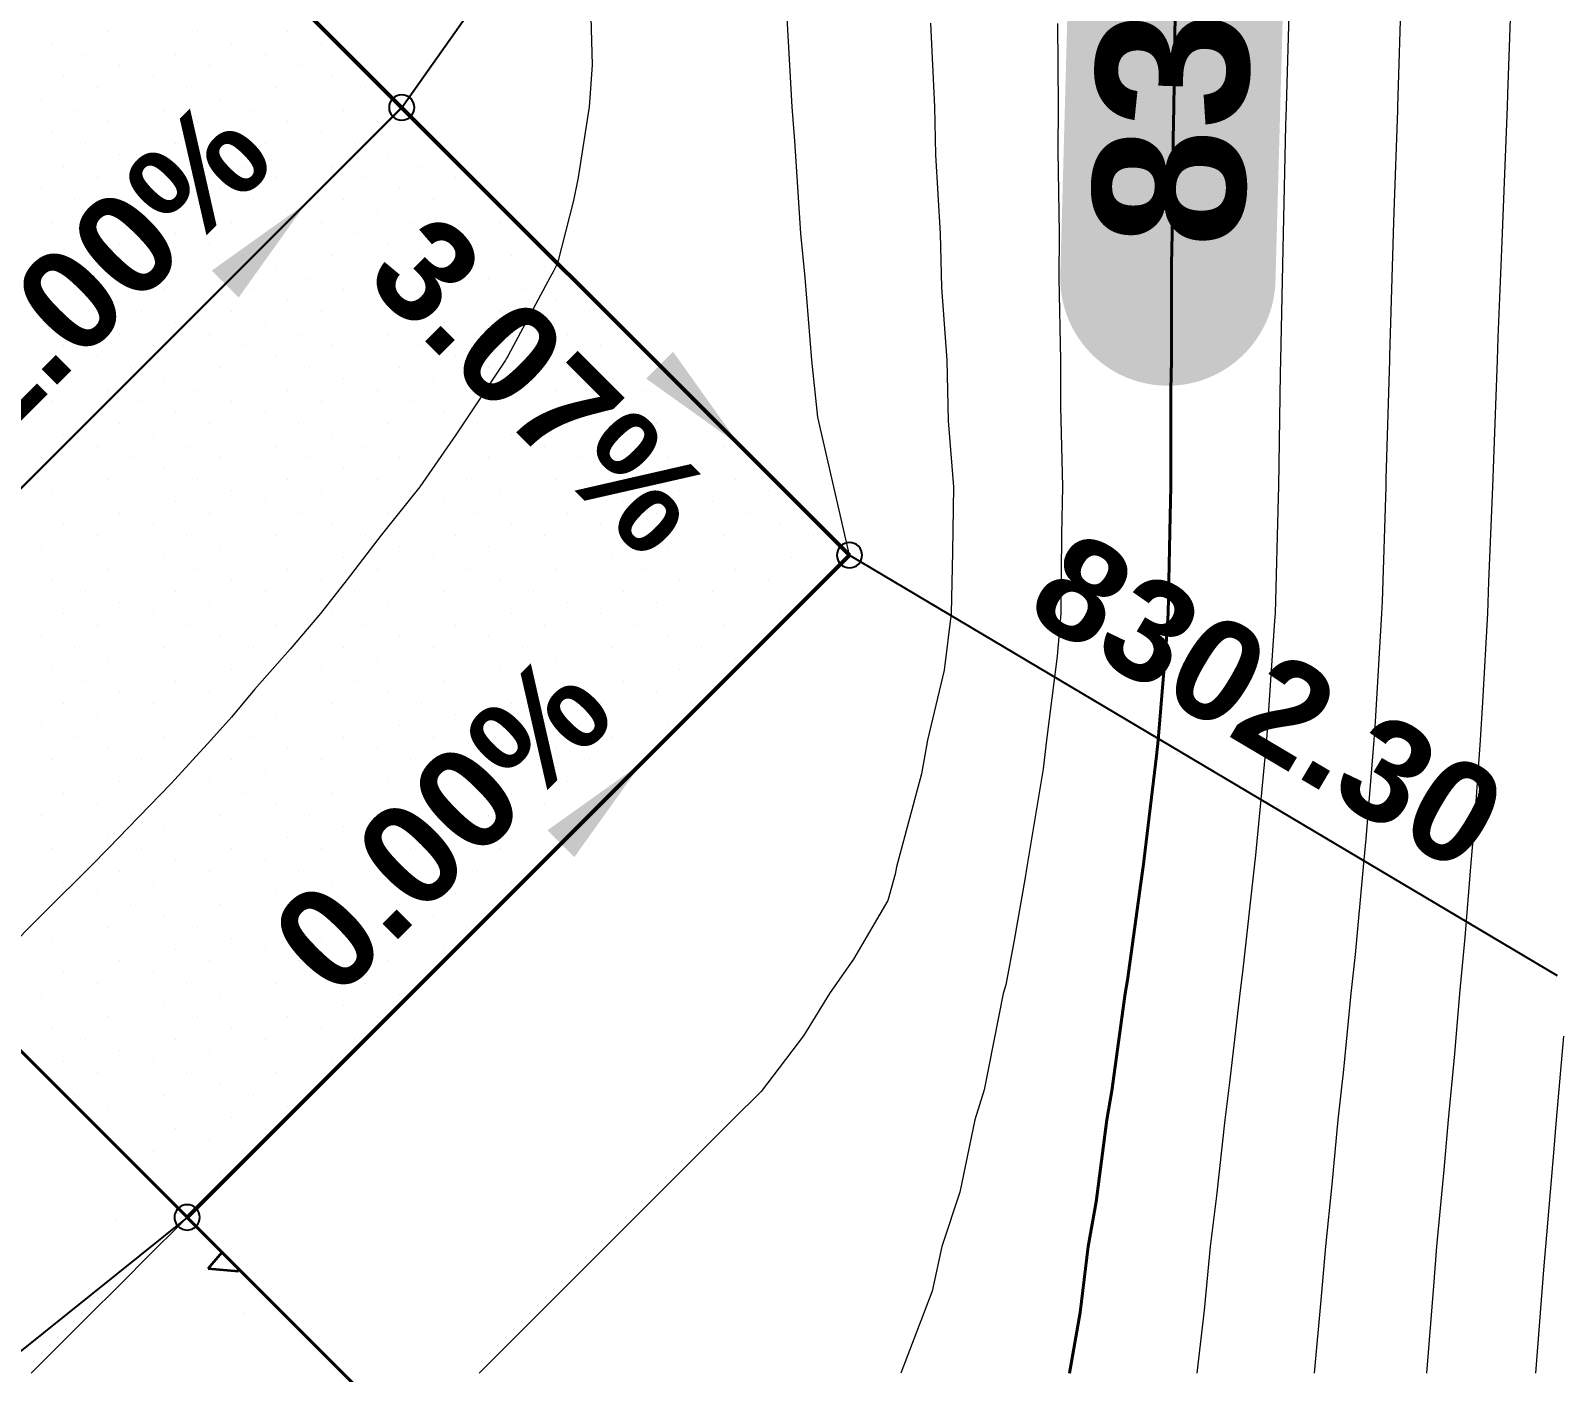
# Model space of a CAD drawing. Extents: x 2799052 to 2815686, y 1319509 to 1336143.
# Drawn here: x 2807449.13 to 2807461.22, y 1327831.65 to 1327842.25 of the extents above; entities that cross this region are included whole.
import ezdxf

# ---------------------------------------------------------------- set-up
doc = ezdxf.new("R2010")
doc.units = 0
doc.header["$LTSCALE"] = 0.5
doc.header["$MEASUREMENT"] = 0
for name, color, linetype, lineweight in [('C-PRKG-CONC', 2, 'Continuous', 40), ('C-PRKG-Conc-Hach', 160, 'Continuous', 35), ('C-SWLK', 3, 'Continuous', 50), ('C-SWLK-CTLJ', 11, 'Continuous', 30), ('C-SWLK-HACH', 150, 'Continuous', 35), ('C-Topo-Cont-10th', 8, 'Continuous', 13), ('C-TOPO-CONT-1FT', 7, 'Continuous', 40), ('C-TOPO-SLOP', 1, 'Continuous', 25), ('C-TOPO-SPOT', 2, 'Continuous', 25)]:
    doc.layers.add(name, color=color, linetype=linetype, lineweight=lineweight)
for name, color, linetype, lineweight, plot in [('C-Road-Asph-Hach-Bdry', 64, 'Continuous', 25, False), ('C-Road-Conc-Hach-Bdry', 30, 'Continuous', 25, False), ('C-SWLK-Hach-Bdry', 222, 'Continuous', 25, False)]:
    doc.layers.add(name, color=color, linetype=linetype, lineweight=lineweight, plot=plot)
doc.layers.add('C-TOPO-CONT-TEXT-1FT', color=1, linetype='Continuous')
doc.layers.add('C-TOPO-USER', color=40, linetype='Continuous')
doc.styles.add('Swiss 721 BT', font='swissb.ttf', dxfattribs={"height": 2})

msp = doc.modelspace()

# ---------------------------------------------------------------- hatches: boundary and pattern name
at = {"true_color": 0x000000}
msp.add_hatch(color=18, dxfattribs=at).paths.add_polyline_path([(2807458.084, 1327839.443, 0.414214), (2807458.957, 1327840.269), (2807459.073, 1327844.496, 0.414214), (2807458.246, 1327845.369, 0.414214), (2807457.373, 1327844.542), (2807457.258, 1327840.315, 0.414214)], flags=0)

# ---------------------------------------------------------------- linework, layer by layer
at = {"color": 0, "linetype": 'ByBlock'}
for centre, start, end in [((2807452.058, 1327841.64, 8302.453), 134.9982, 314.9982), ((2807452.058, 1327841.64, 8302.453), 314.9982, 134.9982), ((2807455.594, 1327838.104, 8302.3), 134.9731, 314.9731), ((2807455.594, 1327838.104, 8302.3), 314.9731, 134.9731), ((2807450.364, 1327832.875, 8302.3), 134.9542, 314.9542), ((2807450.364, 1327832.875, 8302.3), 314.9542, 134.9542)]:
    msp.add_arc(centre, 0.1, start, end, dxfattribs=at)
at = {"layer": 'C-PRKG-CONC'}
msp.add_line((2807446.829, 1327836.41), (2807459.557, 1327823.682), dxfattribs=at)
at = {"layer": 'C-PRKG-Conc-Hach', "linetype": 'Continuous'}
for p, q in [((2807449.808, 1327832.86), (2807449.808, 1327832.86)), ((2807450.53, 1327832.47), (2807450.639, 1327832.6)), ((2807450.53, 1327832.47), (2807450.769, 1327832.449)), ((2807450.769, 1327832.449), (2807450.764, 1327832.475)), ((2807450.769, 1327832.449), (2807450.769, 1327832.449)), ((2807449.895, 1327832.365), (2807449.895, 1327832.365)), ((2807450.817, 1327832.117), (2807450.817, 1327832.117)), ((2807449.503, 1327831.945), (2807449.503, 1327831.945))]:
    msp.add_line(p, q, dxfattribs=at)
at = {"layer": 'C-Road-Asph-Hach-Bdry'}
msp.add_circle((2807368.688, 1327825.522), 8317.007, dxfattribs=at)
at = {"layer": 'C-Road-Conc-Hach-Bdry'}
msp.add_line((2807459.557, 1327823.682), (2807446.829, 1327836.41), dxfattribs=at)
at = {"layer": 'C-SWLK'}
for p, q in [((2807455.594, 1327838.104), (2807447.875, 1327845.824)), ((2807450.364, 1327832.875), (2807455.594, 1327838.104))]:
    msp.add_line(p, q, dxfattribs=at)
at = {"layer": 'C-SWLK-CTLJ'}
msp.add_line((2807448.759, 1327838.34), (2807452.058, 1327841.64), dxfattribs=at)
at = {"layer": 'C-SWLK-HACH', "linetype": 'Continuous'}
for p, q in [((2807449.741, 1327842.237), (2807449.741, 1327842.237)), ((2807450.449, 1327842.237), (2807450.449, 1327842.237)), ((2807451.156, 1327842.237), (2807451.156, 1327842.237)), ((2807449.299, 1327842.148), (2807449.299, 1327842.148)), ((2807450.007, 1327842.148), (2807450.007, 1327842.148)), ((2807450.714, 1327842.148), (2807450.714, 1327842.148)), ((2807451.421, 1327842.148), (2807451.421, 1327842.148)), ((2807449.565, 1327842.06), (2807449.565, 1327842.06)), ((2807450.272, 1327842.06), (2807450.272, 1327842.06)), ((2807450.979, 1327842.06), (2807450.979, 1327842.06)), ((2807449.388, 1327841.883), (2807449.388, 1327841.883)), ((2807449.83, 1327841.972), (2807449.83, 1327841.972)), ((2807450.095, 1327841.883), (2807450.095, 1327841.883)), ((2807450.537, 1327841.972), (2807450.537, 1327841.972)), ((2807450.802, 1327841.883), (2807450.802, 1327841.883)), ((2807451.244, 1327841.972), (2807451.244, 1327841.972)), ((2807451.509, 1327841.883), (2807451.509, 1327841.883)), ((2807449.653, 1327841.795), (2807449.653, 1327841.795)), ((2807450.36, 1327841.795), (2807450.36, 1327841.795)), ((2807451.067, 1327841.795), (2807451.067, 1327841.795)), ((2807451.774, 1327841.795), (2807451.774, 1327841.795)), ((2807449.211, 1327841.706), (2807449.211, 1327841.706)), ((2807449.918, 1327841.706), (2807449.918, 1327841.706)), ((2807450.625, 1327841.706), (2807450.625, 1327841.706)), ((2807451.332, 1327841.706), (2807451.332, 1327841.706)), ((2807449.476, 1327841.618), (2807449.476, 1327841.618)), ((2807449.741, 1327841.53), (2807449.741, 1327841.53)), ((2807450.183, 1327841.618), (2807450.183, 1327841.618)), ((2807450.449, 1327841.53), (2807450.449, 1327841.53)), ((2807450.89, 1327841.618), (2807450.89, 1327841.618)), ((2807451.156, 1327841.53), (2807451.156, 1327841.53)), ((2807451.598, 1327841.618), (2807451.598, 1327841.618)), ((2807451.863, 1327841.53), (2807451.863, 1327841.53)), ((2807449.299, 1327841.441), (2807449.299, 1327841.441)), ((2807450.007, 1327841.441), (2807450.007, 1327841.441)), ((2807450.714, 1327841.441), (2807450.714, 1327841.441)), ((2807450.714, 1327841.441), (2807450.714, 1327841.441)), ((2807451.421, 1327841.441), (2807451.421, 1327841.441)), ((2807452.128, 1327841.441), (2807452.128, 1327841.441)), ((2807449.565, 1327841.353), (2807449.565, 1327841.353)), ((2807450.272, 1327841.353), (2807450.272, 1327841.353)), ((2807450.979, 1327841.353), (2807450.979, 1327841.353)), ((2807451.686, 1327841.353), (2807451.686, 1327841.353)), ((2807449.388, 1327841.176), (2807449.388, 1327841.176)), ((2807449.83, 1327841.265), (2807449.83, 1327841.265)), ((2807450.095, 1327841.176), (2807450.095, 1327841.176)), ((2807450.537, 1327841.265), (2807450.537, 1327841.265)), ((2807450.802, 1327841.176), (2807450.802, 1327841.176)), ((2807451.244, 1327841.265), (2807451.244, 1327841.265)), ((2807451.509, 1327841.176), (2807451.509, 1327841.176)), ((2807451.951, 1327841.265), (2807451.951, 1327841.265)), ((2807452.216, 1327841.176), (2807452.216, 1327841.176)), ((2807449.653, 1327841.088), (2807449.653, 1327841.088)), ((2807450.36, 1327841.088), (2807450.36, 1327841.088)), ((2807451.067, 1327841.088), (2807451.067, 1327841.088)), ((2807451.774, 1327841.088), (2807451.774, 1327841.088)), ((2807452.481, 1327841.088), (2807452.481, 1327841.088)), ((2807449.211, 1327840.999), (2807449.211, 1327840.999)), ((2807449.476, 1327840.911), (2807449.476, 1327840.911)), ((2807449.918, 1327840.999), (2807449.918, 1327840.999)), ((2807450.183, 1327840.911), (2807450.183, 1327840.911)), ((2807450.625, 1327840.999), (2807450.625, 1327840.999)), ((2807450.89, 1327840.911), (2807450.89, 1327840.911)), ((2807451.332, 1327840.999), (2807451.332, 1327840.999)), ((2807451.598, 1327840.911), (2807451.598, 1327840.911)), ((2807452.04, 1327840.999), (2807452.04, 1327840.999)), ((2807452.305, 1327840.911), (2807452.305, 1327840.911)), ((2807449.741, 1327840.823), (2807449.741, 1327840.823)), ((2807450.449, 1327840.823), (2807450.449, 1327840.823)), ((2807451.156, 1327840.823), (2807451.156, 1327840.823)), ((2807451.863, 1327840.823), (2807451.863, 1327840.823)), ((2807452.57, 1327840.823), (2807452.57, 1327840.823)), ((2807449.299, 1327840.734), (2807449.299, 1327840.734)), ((2807450.007, 1327840.734), (2807450.007, 1327840.734)), ((2807450.714, 1327840.734), (2807450.714, 1327840.734)), ((2807451.421, 1327840.734), (2807451.421, 1327840.734)), ((2807452.128, 1327840.734), (2807452.128, 1327840.734)), ((2807452.835, 1327840.734), (2807452.835, 1327840.734)), ((2807449.565, 1327840.646), (2807449.565, 1327840.646)), ((2807449.83, 1327840.557), (2807449.83, 1327840.557)), ((2807450.272, 1327840.646), (2807450.272, 1327840.646)), ((2807450.537, 1327840.557), (2807450.537, 1327840.557)), ((2807450.979, 1327840.646), (2807450.979, 1327840.646)), ((2807451.244, 1327840.557), (2807451.244, 1327840.557)), ((2807451.686, 1327840.646), (2807451.686, 1327840.646)), ((2807451.951, 1327840.557), (2807451.951, 1327840.557)), ((2807452.393, 1327840.646), (2807452.393, 1327840.646)), ((2807452.658, 1327840.557), (2807452.658, 1327840.557)), ((2807449.388, 1327840.469), (2807449.388, 1327840.469)), ((2807450.095, 1327840.469), (2807450.095, 1327840.469)), ((2807450.802, 1327840.469), (2807450.802, 1327840.469)), ((2807451.509, 1327840.469), (2807451.509, 1327840.469)), ((2807452.216, 1327840.469), (2807452.216, 1327840.469)), ((2807452.923, 1327840.469), (2807452.923, 1327840.469)), ((2807449.653, 1327840.381), (2807449.653, 1327840.381)), ((2807450.36, 1327840.381), (2807450.36, 1327840.381)), ((2807451.067, 1327840.381), (2807451.067, 1327840.381)), ((2807451.774, 1327840.381), (2807451.774, 1327840.381)), ((2807452.481, 1327840.381), (2807452.481, 1327840.381)), ((2807453.189, 1327840.381), (2807453.189, 1327840.381)), ((2807449.211, 1327840.292), (2807449.211, 1327840.292)), ((2807449.476, 1327840.204), (2807449.476, 1327840.204)), ((2807449.918, 1327840.292), (2807449.918, 1327840.292)), ((2807450.183, 1327840.204), (2807450.183, 1327840.204)), ((2807450.625, 1327840.292), (2807450.625, 1327840.292)), ((2807450.89, 1327840.204), (2807450.89, 1327840.204)), ((2807451.332, 1327840.292), (2807451.332, 1327840.292)), ((2807451.598, 1327840.204), (2807451.598, 1327840.204)), ((2807452.04, 1327840.292), (2807452.04, 1327840.292)), ((2807452.305, 1327840.204), (2807452.305, 1327840.204)), ((2807452.747, 1327840.292), (2807452.747, 1327840.292)), ((2807453.012, 1327840.204), (2807453.012, 1327840.204)), ((2807449.741, 1327840.115), (2807449.741, 1327840.115)), ((2807450.449, 1327840.115), (2807450.449, 1327840.115)), ((2807451.156, 1327840.115), (2807451.156, 1327840.115)), ((2807451.863, 1327840.115), (2807451.863, 1327840.115)), ((2807452.57, 1327840.115), (2807452.57, 1327840.115)), ((2807453.277, 1327840.115), (2807453.277, 1327840.115)), ((2807449.299, 1327840.027), (2807449.299, 1327840.027)), ((2807449.565, 1327839.939), (2807449.565, 1327839.939)), ((2807450.007, 1327840.027), (2807450.007, 1327840.027)), ((2807450.272, 1327839.939), (2807450.272, 1327839.939)), ((2807450.714, 1327840.027), (2807450.714, 1327840.027)), ((2807450.979, 1327839.939), (2807450.979, 1327839.939)), ((2807451.421, 1327840.027), (2807451.421, 1327840.027)), ((2807451.686, 1327839.939), (2807451.686, 1327839.939)), ((2807452.128, 1327840.027), (2807452.128, 1327840.027)), ((2807452.393, 1327839.939), (2807452.393, 1327839.939)), ((2807452.835, 1327840.027), (2807452.835, 1327840.027)), ((2807453.1, 1327839.939), (2807453.1, 1327839.939)), ((2807453.542, 1327840.027), (2807453.542, 1327840.027)), ((2807449.83, 1327839.85), (2807449.83, 1327839.85)), ((2807450.537, 1327839.85), (2807450.537, 1327839.85)), ((2807451.244, 1327839.85), (2807451.244, 1327839.85)), ((2807451.951, 1327839.85), (2807451.951, 1327839.85)), ((2807452.658, 1327839.85), (2807452.658, 1327839.85)), ((2807453.365, 1327839.85), (2807453.365, 1327839.85)), ((2807449.388, 1327839.762), (2807449.388, 1327839.762)), ((2807450.095, 1327839.762), (2807450.095, 1327839.762)), ((2807450.802, 1327839.762), (2807450.802, 1327839.762)), ((2807451.509, 1327839.762), (2807451.509, 1327839.762)), ((2807452.216, 1327839.762), (2807452.216, 1327839.762)), ((2807452.923, 1327839.762), (2807452.923, 1327839.762)), ((2807453.631, 1327839.762), (2807453.631, 1327839.762)), ((2807449.211, 1327839.585), (2807449.211, 1327839.585)), ((2807449.653, 1327839.674), (2807449.653, 1327839.674)), ((2807449.918, 1327839.585), (2807449.918, 1327839.585)), ((2807450.36, 1327839.674), (2807450.36, 1327839.674)), ((2807450.625, 1327839.585), (2807450.625, 1327839.585)), ((2807451.067, 1327839.674), (2807451.067, 1327839.674)), ((2807451.332, 1327839.585), (2807451.332, 1327839.585)), ((2807451.774, 1327839.674), (2807451.774, 1327839.674)), ((2807452.04, 1327839.585), (2807452.04, 1327839.585)), ((2807452.481, 1327839.674), (2807452.481, 1327839.674)), ((2807452.747, 1327839.585), (2807452.747, 1327839.585)), ((2807453.189, 1327839.674), (2807453.189, 1327839.674)), ((2807453.454, 1327839.585), (2807453.454, 1327839.585)), ((2807453.896, 1327839.674), (2807453.896, 1327839.674)), ((2807453.896, 1327839.674), (2807453.896, 1327839.674)), ((2807449.476, 1327839.497), (2807449.476, 1327839.497)), ((2807450.183, 1327839.497), (2807450.183, 1327839.497)), ((2807450.89, 1327839.497), (2807450.89, 1327839.497)), ((2807451.598, 1327839.497), (2807451.598, 1327839.497)), ((2807452.305, 1327839.497), (2807452.305, 1327839.497)), ((2807453.012, 1327839.497), (2807453.012, 1327839.497)), ((2807453.719, 1327839.497), (2807453.719, 1327839.497)), ((2807449.741, 1327839.408), (2807449.741, 1327839.408)), ((2807450.449, 1327839.408), (2807450.449, 1327839.408)), ((2807451.156, 1327839.408), (2807451.156, 1327839.408)), ((2807451.863, 1327839.408), (2807451.863, 1327839.408)), ((2807452.57, 1327839.408), (2807452.57, 1327839.408)), ((2807453.277, 1327839.408), (2807453.277, 1327839.408)), ((2807453.984, 1327839.408), (2807453.984, 1327839.408)), ((2807449.299, 1327839.32), (2807449.299, 1327839.32)), ((2807449.565, 1327839.232), (2807449.565, 1327839.232)), ((2807450.007, 1327839.32), (2807450.007, 1327839.32)), ((2807450.272, 1327839.232), (2807450.272, 1327839.232)), ((2807450.714, 1327839.32), (2807450.714, 1327839.32)), ((2807450.979, 1327839.232), (2807450.979, 1327839.232)), ((2807451.421, 1327839.32), (2807451.421, 1327839.32)), ((2807451.686, 1327839.232), (2807451.686, 1327839.232)), ((2807452.128, 1327839.32), (2807452.128, 1327839.32)), ((2807452.393, 1327839.232), (2807452.393, 1327839.232)), ((2807452.835, 1327839.32), (2807452.835, 1327839.32)), ((2807453.1, 1327839.232), (2807453.1, 1327839.232)), ((2807453.542, 1327839.32), (2807453.542, 1327839.32)), ((2807453.807, 1327839.232), (2807453.807, 1327839.232)), ((2807454.249, 1327839.32), (2807454.249, 1327839.32)), ((2807449.83, 1327839.143), (2807449.83, 1327839.143)), ((2807450.537, 1327839.143), (2807450.537, 1327839.143)), ((2807451.244, 1327839.143), (2807451.244, 1327839.143)), ((2807451.951, 1327839.143), (2807451.951, 1327839.143)), ((2807452.658, 1327839.143), (2807452.658, 1327839.143)), ((2807452.658, 1327839.143), (2807452.658, 1327839.143)), ((2807453.365, 1327839.143), (2807453.365, 1327839.143)), ((2807454.072, 1327839.143), (2807454.072, 1327839.143)), ((2807449.388, 1327839.055), (2807449.388, 1327839.055)), ((2807450.095, 1327839.055), (2807450.095, 1327839.055)), ((2807450.802, 1327839.055), (2807450.802, 1327839.055)), ((2807451.509, 1327839.055), (2807451.509, 1327839.055)), ((2807452.216, 1327839.055), (2807452.216, 1327839.055)), ((2807452.923, 1327839.055), (2807452.923, 1327839.055)), ((2807453.631, 1327839.055), (2807453.631, 1327839.055)), ((2807454.338, 1327839.055), (2807454.338, 1327839.055)), ((2807449.211, 1327838.878), (2807449.211, 1327838.878)), ((2807449.653, 1327838.966), (2807449.653, 1327838.966)), ((2807449.918, 1327838.878), (2807449.918, 1327838.878)), ((2807450.36, 1327838.966), (2807450.36, 1327838.966)), ((2807450.625, 1327838.878), (2807450.625, 1327838.878)), ((2807451.067, 1327838.966), (2807451.067, 1327838.966)), ((2807451.332, 1327838.878), (2807451.332, 1327838.878)), ((2807451.774, 1327838.966), (2807451.774, 1327838.966)), ((2807452.04, 1327838.878), (2807452.04, 1327838.878)), ((2807452.481, 1327838.966), (2807452.481, 1327838.966)), ((2807452.747, 1327838.878), (2807452.747, 1327838.878)), ((2807453.189, 1327838.966), (2807453.189, 1327838.966)), ((2807453.454, 1327838.878), (2807453.454, 1327838.878)), ((2807453.896, 1327838.966), (2807453.896, 1327838.966)), ((2807454.161, 1327838.878), (2807454.161, 1327838.878)), ((2807454.603, 1327838.966), (2807454.603, 1327838.966)), ((2807449.476, 1327838.79), (2807449.476, 1327838.79)), ((2807450.183, 1327838.79), (2807450.183, 1327838.79)), ((2807450.89, 1327838.79), (2807450.89, 1327838.79)), ((2807451.598, 1327838.79), (2807451.598, 1327838.79)), ((2807452.305, 1327838.79), (2807452.305, 1327838.79)), ((2807453.012, 1327838.79), (2807453.012, 1327838.79)), ((2807453.719, 1327838.79), (2807453.719, 1327838.79)), ((2807454.426, 1327838.79), (2807454.426, 1327838.79)), ((2807449.299, 1327838.613), (2807449.299, 1327838.613)), ((2807449.741, 1327838.701), (2807449.741, 1327838.701)), ((2807450.007, 1327838.613), (2807450.007, 1327838.613)), ((2807450.449, 1327838.701), (2807450.449, 1327838.701)), ((2807450.714, 1327838.613), (2807450.714, 1327838.613)), ((2807451.156, 1327838.701), (2807451.156, 1327838.701)), ((2807451.421, 1327838.613), (2807451.421, 1327838.613)), ((2807451.421, 1327838.613), (2807451.421, 1327838.613)), ((2807451.863, 1327838.701), (2807451.863, 1327838.701)), ((2807452.128, 1327838.613), (2807452.128, 1327838.613)), ((2807452.57, 1327838.701), (2807452.57, 1327838.701)), ((2807452.835, 1327838.613), (2807452.835, 1327838.613)), ((2807453.277, 1327838.701), (2807453.277, 1327838.701)), ((2807453.542, 1327838.613), (2807453.542, 1327838.613)), ((2807453.984, 1327838.701), (2807453.984, 1327838.701)), ((2807454.249, 1327838.613), (2807454.249, 1327838.613)), ((2807454.691, 1327838.701), (2807454.691, 1327838.701)), ((2807454.956, 1327838.613), (2807454.956, 1327838.613)), ((2807449.565, 1327838.525), (2807449.565, 1327838.525)), ((2807450.272, 1327838.525), (2807450.272, 1327838.525)), ((2807450.979, 1327838.525), (2807450.979, 1327838.525)), ((2807451.686, 1327838.525), (2807451.686, 1327838.525)), ((2807452.393, 1327838.525), (2807452.393, 1327838.525)), ((2807453.1, 1327838.525), (2807453.1, 1327838.525)), ((2807453.807, 1327838.525), (2807453.807, 1327838.525)), ((2807454.514, 1327838.525), (2807454.514, 1327838.525)), ((2807449.83, 1327838.436), (2807449.83, 1327838.436)), ((2807450.537, 1327838.436), (2807450.537, 1327838.436)), ((2807451.244, 1327838.436), (2807451.244, 1327838.436)), ((2807451.951, 1327838.436), (2807451.951, 1327838.436)), ((2807452.658, 1327838.436), (2807452.658, 1327838.436)), ((2807453.365, 1327838.436), (2807453.365, 1327838.436)), ((2807454.072, 1327838.436), (2807454.072, 1327838.436)), ((2807454.78, 1327838.436), (2807454.78, 1327838.436)), ((2807449.388, 1327838.348), (2807449.388, 1327838.348)), ((2807449.653, 1327838.259), (2807449.653, 1327838.259)), ((2807450.095, 1327838.348), (2807450.095, 1327838.348)), ((2807450.36, 1327838.259), (2807450.36, 1327838.259)), ((2807450.802, 1327838.348), (2807450.802, 1327838.348)), ((2807451.067, 1327838.259), (2807451.067, 1327838.259)), ((2807451.509, 1327838.348), (2807451.509, 1327838.348)), ((2807451.774, 1327838.259), (2807451.774, 1327838.259)), ((2807452.216, 1327838.348), (2807452.216, 1327838.348)), ((2807452.481, 1327838.259), (2807452.481, 1327838.259)), ((2807452.923, 1327838.348), (2807452.923, 1327838.348)), ((2807453.189, 1327838.259), (2807453.189, 1327838.259)), ((2807453.631, 1327838.348), (2807453.631, 1327838.348)), ((2807453.896, 1327838.259), (2807453.896, 1327838.259)), ((2807454.338, 1327838.348), (2807454.338, 1327838.348)), ((2807454.603, 1327838.259), (2807454.603, 1327838.259)), ((2807455.045, 1327838.348), (2807455.045, 1327838.348)), ((2807455.31, 1327838.259), (2807455.31, 1327838.259)), ((2807449.211, 1327838.171), (2807449.211, 1327838.171)), ((2807449.918, 1327838.171), (2807449.918, 1327838.171)), ((2807450.625, 1327838.171), (2807450.625, 1327838.171)), ((2807451.332, 1327838.171), (2807451.332, 1327838.171)), ((2807452.04, 1327838.171), (2807452.04, 1327838.171)), ((2807452.747, 1327838.171), (2807452.747, 1327838.171)), ((2807453.454, 1327838.171), (2807453.454, 1327838.171)), ((2807454.161, 1327838.171), (2807454.161, 1327838.171)), ((2807454.868, 1327838.171), (2807454.868, 1327838.171)), ((2807449.476, 1327838.083), (2807449.476, 1327838.083)), ((2807450.183, 1327838.083), (2807450.183, 1327838.083)), ((2807450.183, 1327838.083), (2807450.183, 1327838.083)), ((2807450.89, 1327838.083), (2807450.89, 1327838.083)), ((2807451.598, 1327838.083), (2807451.598, 1327838.083)), ((2807452.305, 1327838.083), (2807452.305, 1327838.083)), ((2807453.012, 1327838.083), (2807453.012, 1327838.083)), ((2807453.719, 1327838.083), (2807453.719, 1327838.083)), ((2807454.426, 1327838.083), (2807454.426, 1327838.083)), ((2807455.133, 1327838.083), (2807455.133, 1327838.083)), ((2807449.299, 1327837.906), (2807449.299, 1327837.906)), ((2807449.741, 1327837.994), (2807449.741, 1327837.994)), ((2807450.007, 1327837.906), (2807450.007, 1327837.906)), ((2807450.449, 1327837.994), (2807450.449, 1327837.994)), ((2807450.714, 1327837.906), (2807450.714, 1327837.906)), ((2807451.156, 1327837.994), (2807451.156, 1327837.994)), ((2807451.421, 1327837.906), (2807451.421, 1327837.906)), ((2807451.863, 1327837.994), (2807451.863, 1327837.994)), ((2807452.128, 1327837.906), (2807452.128, 1327837.906)), ((2807452.57, 1327837.994), (2807452.57, 1327837.994)), ((2807452.835, 1327837.906), (2807452.835, 1327837.906)), ((2807453.277, 1327837.994), (2807453.277, 1327837.994)), ((2807453.542, 1327837.906), (2807453.542, 1327837.906)), ((2807453.984, 1327837.994), (2807453.984, 1327837.994)), ((2807454.249, 1327837.906), (2807454.249, 1327837.906)), ((2807454.691, 1327837.994), (2807454.691, 1327837.994)), ((2807454.956, 1327837.906), (2807454.956, 1327837.906)), ((2807455.398, 1327837.994), (2807455.398, 1327837.994)), ((2807455.398, 1327837.994), (2807455.398, 1327837.994)), ((2807449.565, 1327837.817), (2807449.565, 1327837.817)), ((2807450.272, 1327837.817), (2807450.272, 1327837.817)), ((2807450.979, 1327837.817), (2807450.979, 1327837.817)), ((2807451.686, 1327837.817), (2807451.686, 1327837.817)), ((2807452.393, 1327837.817), (2807452.393, 1327837.817)), ((2807453.1, 1327837.817), (2807453.1, 1327837.817)), ((2807453.807, 1327837.817), (2807453.807, 1327837.817)), ((2807454.514, 1327837.817), (2807454.514, 1327837.817)), ((2807455.221, 1327837.817), (2807455.221, 1327837.817)), ((2807449.388, 1327837.641), (2807449.388, 1327837.641)), ((2807449.83, 1327837.729), (2807449.83, 1327837.729)), ((2807450.095, 1327837.641), (2807450.095, 1327837.641)), ((2807450.537, 1327837.729), (2807450.537, 1327837.729)), ((2807450.802, 1327837.641), (2807450.802, 1327837.641)), ((2807451.244, 1327837.729), (2807451.244, 1327837.729)), ((2807451.509, 1327837.641), (2807451.509, 1327837.641)), ((2807451.951, 1327837.729), (2807451.951, 1327837.729)), ((2807452.216, 1327837.641), (2807452.216, 1327837.641)), ((2807452.658, 1327837.729), (2807452.658, 1327837.729)), ((2807452.923, 1327837.641), (2807452.923, 1327837.641)), ((2807453.365, 1327837.729), (2807453.365, 1327837.729)), ((2807453.631, 1327837.641), (2807453.631, 1327837.641)), ((2807454.072, 1327837.729), (2807454.072, 1327837.729)), ((2807454.338, 1327837.641), (2807454.338, 1327837.641)), ((2807454.78, 1327837.729), (2807454.78, 1327837.729)), ((2807455.045, 1327837.641), (2807455.045, 1327837.641)), ((2807449.653, 1327837.552), (2807449.653, 1327837.552)), ((2807450.36, 1327837.552), (2807450.36, 1327837.552)), ((2807451.067, 1327837.552), (2807451.067, 1327837.552)), ((2807451.774, 1327837.552), (2807451.774, 1327837.552)), ((2807452.481, 1327837.552), (2807452.481, 1327837.552)), ((2807453.189, 1327837.552), (2807453.189, 1327837.552)), ((2807453.896, 1327837.552), (2807453.896, 1327837.552)), ((2807454.603, 1327837.552), (2807454.603, 1327837.552)), ((2807449.211, 1327837.464), (2807449.211, 1327837.464)), ((2807449.918, 1327837.464), (2807449.918, 1327837.464)), ((2807450.625, 1327837.464), (2807450.625, 1327837.464)), ((2807451.332, 1327837.464), (2807451.332, 1327837.464)), ((2807452.04, 1327837.464), (2807452.04, 1327837.464)), ((2807452.747, 1327837.464), (2807452.747, 1327837.464)), ((2807453.454, 1327837.464), (2807453.454, 1327837.464)), ((2807454.161, 1327837.464), (2807454.161, 1327837.464)), ((2807454.868, 1327837.464), (2807454.868, 1327837.464)), ((2807449.476, 1327837.375), (2807449.476, 1327837.375)), ((2807449.741, 1327837.287), (2807449.741, 1327837.287)), ((2807450.183, 1327837.375), (2807450.183, 1327837.375)), ((2807450.449, 1327837.287), (2807450.449, 1327837.287)), ((2807450.89, 1327837.375), (2807450.89, 1327837.375)), ((2807451.156, 1327837.287), (2807451.156, 1327837.287)), ((2807451.598, 1327837.375), (2807451.598, 1327837.375)), ((2807451.863, 1327837.287), (2807451.863, 1327837.287)), ((2807452.305, 1327837.375), (2807452.305, 1327837.375)), ((2807452.57, 1327837.287), (2807452.57, 1327837.287)), ((2807453.012, 1327837.375), (2807453.012, 1327837.375)), ((2807453.277, 1327837.287), (2807453.277, 1327837.287)), ((2807453.719, 1327837.375), (2807453.719, 1327837.375)), ((2807453.984, 1327837.287), (2807453.984, 1327837.287)), ((2807454.426, 1327837.375), (2807454.426, 1327837.375)), ((2807454.691, 1327837.287), (2807454.691, 1327837.287)), ((2807449.299, 1327837.199), (2807449.299, 1327837.199)), ((2807450.007, 1327837.199), (2807450.007, 1327837.199)), ((2807450.714, 1327837.199), (2807450.714, 1327837.199)), ((2807451.421, 1327837.199), (2807451.421, 1327837.199)), ((2807452.128, 1327837.199), (2807452.128, 1327837.199)), ((2807452.835, 1327837.199), (2807452.835, 1327837.199)), ((2807453.542, 1327837.199), (2807453.542, 1327837.199)), ((2807454.249, 1327837.199), (2807454.249, 1327837.199)), ((2807449.565, 1327837.11), (2807449.565, 1327837.11)), ((2807450.272, 1327837.11), (2807450.272, 1327837.11)), ((2807450.979, 1327837.11), (2807450.979, 1327837.11)), ((2807451.686, 1327837.11), (2807451.686, 1327837.11)), ((2807452.393, 1327837.11), (2807452.393, 1327837.11)), ((2807453.1, 1327837.11), (2807453.1, 1327837.11)), ((2807453.807, 1327837.11), (2807453.807, 1327837.11)), ((2807454.514, 1327837.11), (2807454.514, 1327837.11)), ((2807449.388, 1327836.934), (2807449.388, 1327836.934)), ((2807449.83, 1327837.022), (2807449.83, 1327837.022)), ((2807450.095, 1327836.934), (2807450.095, 1327836.934)), ((2807450.537, 1327837.022), (2807450.537, 1327837.022)), ((2807450.802, 1327836.934), (2807450.802, 1327836.934)), ((2807451.244, 1327837.022), (2807451.244, 1327837.022)), ((2807451.509, 1327836.934), (2807451.509, 1327836.934)), ((2807451.951, 1327837.022), (2807451.951, 1327837.022)), ((2807452.216, 1327836.934), (2807452.216, 1327836.934)), ((2807452.658, 1327837.022), (2807452.658, 1327837.022)), ((2807452.923, 1327836.934), (2807452.923, 1327836.934)), ((2807453.365, 1327837.022), (2807453.365, 1327837.022)), ((2807453.631, 1327836.934), (2807453.631, 1327836.934)), ((2807454.072, 1327837.022), (2807454.072, 1327837.022)), ((2807454.338, 1327836.934), (2807454.338, 1327836.934)), ((2807449.653, 1327836.845), (2807449.653, 1327836.845)), ((2807450.36, 1327836.845), (2807450.36, 1327836.845)), ((2807451.067, 1327836.845), (2807451.067, 1327836.845)), ((2807451.774, 1327836.845), (2807451.774, 1327836.845)), ((2807452.481, 1327836.845), (2807452.481, 1327836.845)), ((2807453.189, 1327836.845), (2807453.189, 1327836.845)), ((2807453.896, 1327836.845), (2807453.896, 1327836.845)), ((2807449.211, 1327836.757), (2807449.211, 1327836.757)), ((2807449.918, 1327836.757), (2807449.918, 1327836.757)), ((2807450.625, 1327836.757), (2807450.625, 1327836.757)), ((2807451.332, 1327836.757), (2807451.332, 1327836.757)), ((2807452.04, 1327836.757), (2807452.04, 1327836.757)), ((2807452.747, 1327836.757), (2807452.747, 1327836.757)), ((2807453.454, 1327836.757), (2807453.454, 1327836.757)), ((2807454.161, 1327836.757), (2807454.161, 1327836.757)), ((2807449.476, 1327836.668), (2807449.476, 1327836.668)), ((2807449.741, 1327836.58), (2807449.741, 1327836.58)), ((2807450.183, 1327836.668), (2807450.183, 1327836.668)), ((2807450.449, 1327836.58), (2807450.449, 1327836.58)), ((2807450.89, 1327836.668), (2807450.89, 1327836.668)), ((2807451.156, 1327836.58), (2807451.156, 1327836.58)), ((2807451.598, 1327836.668), (2807451.598, 1327836.668)), ((2807451.863, 1327836.58), (2807451.863, 1327836.58)), ((2807452.305, 1327836.668), (2807452.305, 1327836.668)), ((2807452.57, 1327836.58), (2807452.57, 1327836.58)), ((2807453.012, 1327836.668), (2807453.012, 1327836.668)), ((2807453.277, 1327836.58), (2807453.277, 1327836.58)), ((2807453.719, 1327836.668), (2807453.719, 1327836.668)), ((2807453.984, 1327836.58), (2807453.984, 1327836.58)), ((2807449.299, 1327836.492), (2807449.299, 1327836.492)), ((2807450.007, 1327836.492), (2807450.007, 1327836.492)), ((2807450.714, 1327836.492), (2807450.714, 1327836.492)), ((2807451.421, 1327836.492), (2807451.421, 1327836.492)), ((2807452.128, 1327836.492), (2807452.128, 1327836.492)), ((2807452.835, 1327836.492), (2807452.835, 1327836.492)), ((2807453.542, 1327836.492), (2807453.542, 1327836.492)), ((2807449.565, 1327836.403), (2807449.565, 1327836.403)), ((2807449.83, 1327836.315), (2807449.83, 1327836.315)), ((2807450.272, 1327836.403), (2807450.272, 1327836.403)), ((2807450.537, 1327836.315), (2807450.537, 1327836.315)), ((2807450.979, 1327836.403), (2807450.979, 1327836.403)), ((2807451.244, 1327836.315), (2807451.244, 1327836.315)), ((2807451.686, 1327836.403), (2807451.686, 1327836.403)), ((2807451.951, 1327836.315), (2807451.951, 1327836.315)), ((2807452.393, 1327836.403), (2807452.393, 1327836.403)), ((2807452.658, 1327836.315), (2807452.658, 1327836.315)), ((2807453.1, 1327836.403), (2807453.1, 1327836.403)), ((2807453.365, 1327836.315), (2807453.365, 1327836.315)), ((2807453.807, 1327836.403), (2807453.807, 1327836.403)), ((2807453.807, 1327836.403), (2807453.807, 1327836.403)), ((2807449.388, 1327836.226), (2807449.388, 1327836.226)), ((2807450.095, 1327836.226), (2807450.095, 1327836.226)), ((2807450.802, 1327836.226), (2807450.802, 1327836.226)), ((2807451.509, 1327836.226), (2807451.509, 1327836.226)), ((2807452.216, 1327836.226), (2807452.216, 1327836.226)), ((2807452.923, 1327836.226), (2807452.923, 1327836.226)), ((2807453.631, 1327836.226), (2807453.631, 1327836.226)), ((2807449.653, 1327836.138), (2807449.653, 1327836.138)), ((2807450.36, 1327836.138), (2807450.36, 1327836.138)), ((2807451.067, 1327836.138), (2807451.067, 1327836.138)), ((2807451.774, 1327836.138), (2807451.774, 1327836.138)), ((2807452.481, 1327836.138), (2807452.481, 1327836.138)), ((2807453.189, 1327836.138), (2807453.189, 1327836.138)), ((2807449.211, 1327836.05), (2807449.211, 1327836.05)), ((2807449.476, 1327835.961), (2807449.476, 1327835.961)), ((2807449.918, 1327836.05), (2807449.918, 1327836.05)), ((2807450.183, 1327835.961), (2807450.183, 1327835.961)), ((2807450.625, 1327836.05), (2807450.625, 1327836.05)), ((2807450.89, 1327835.961), (2807450.89, 1327835.961)), ((2807451.332, 1327836.05), (2807451.332, 1327836.05)), ((2807451.598, 1327835.961), (2807451.598, 1327835.961)), ((2807452.04, 1327836.05), (2807452.04, 1327836.05)), ((2807452.305, 1327835.961), (2807452.305, 1327835.961)), ((2807452.747, 1327836.05), (2807452.747, 1327836.05)), ((2807453.012, 1327835.961), (2807453.012, 1327835.961)), ((2807453.454, 1327836.05), (2807453.454, 1327836.05)), ((2807449.741, 1327835.873), (2807449.741, 1327835.873)), ((2807450.449, 1327835.873), (2807450.449, 1327835.873)), ((2807451.156, 1327835.873), (2807451.156, 1327835.873)), ((2807451.863, 1327835.873), (2807451.863, 1327835.873)), ((2807452.57, 1327835.873), (2807452.57, 1327835.873)), ((2807452.57, 1327835.873), (2807452.57, 1327835.873)), ((2807453.277, 1327835.873), (2807453.277, 1327835.873)), ((2807449.299, 1327835.784), (2807449.299, 1327835.784)), ((2807450.007, 1327835.784), (2807450.007, 1327835.784)), ((2807450.714, 1327835.784), (2807450.714, 1327835.784)), ((2807451.421, 1327835.784), (2807451.421, 1327835.784)), ((2807452.128, 1327835.784), (2807452.128, 1327835.784)), ((2807452.835, 1327835.784), (2807452.835, 1327835.784)), ((2807449.565, 1327835.696), (2807449.565, 1327835.696)), ((2807449.83, 1327835.608), (2807449.83, 1327835.608)), ((2807450.272, 1327835.696), (2807450.272, 1327835.696)), ((2807450.537, 1327835.608), (2807450.537, 1327835.608)), ((2807450.979, 1327835.696), (2807450.979, 1327835.696)), ((2807451.244, 1327835.608), (2807451.244, 1327835.608)), ((2807451.686, 1327835.696), (2807451.686, 1327835.696)), ((2807451.951, 1327835.608), (2807451.951, 1327835.608)), ((2807452.393, 1327835.696), (2807452.393, 1327835.696)), ((2807452.658, 1327835.608), (2807452.658, 1327835.608)), ((2807453.1, 1327835.696), (2807453.1, 1327835.696)), ((2807449.388, 1327835.519), (2807449.388, 1327835.519)), ((2807450.095, 1327835.519), (2807450.095, 1327835.519)), ((2807450.802, 1327835.519), (2807450.802, 1327835.519)), ((2807451.509, 1327835.519), (2807451.509, 1327835.519)), ((2807452.216, 1327835.519), (2807452.216, 1327835.519)), ((2807452.923, 1327835.519), (2807452.923, 1327835.519)), ((2807449.211, 1327835.343), (2807449.211, 1327835.343)), ((2807449.653, 1327835.431), (2807449.653, 1327835.431)), ((2807449.918, 1327835.343), (2807449.918, 1327835.343)), ((2807450.36, 1327835.431), (2807450.36, 1327835.431)), ((2807450.625, 1327835.343), (2807450.625, 1327835.343)), ((2807451.067, 1327835.431), (2807451.067, 1327835.431)), ((2807451.332, 1327835.343), (2807451.332, 1327835.343)), ((2807451.332, 1327835.343), (2807451.332, 1327835.343)), ((2807451.774, 1327835.431), (2807451.774, 1327835.431)), ((2807452.04, 1327835.343), (2807452.04, 1327835.343)), ((2807452.481, 1327835.431), (2807452.481, 1327835.431)), ((2807452.747, 1327835.343), (2807452.747, 1327835.343)), ((2807449.476, 1327835.254), (2807449.476, 1327835.254)), ((2807450.183, 1327835.254), (2807450.183, 1327835.254)), ((2807450.89, 1327835.254), (2807450.89, 1327835.254)), ((2807451.598, 1327835.254), (2807451.598, 1327835.254)), ((2807452.305, 1327835.254), (2807452.305, 1327835.254)), ((2807449.741, 1327835.166), (2807449.741, 1327835.166)), ((2807450.449, 1327835.166), (2807450.449, 1327835.166)), ((2807451.156, 1327835.166), (2807451.156, 1327835.166)), ((2807451.863, 1327835.166), (2807451.863, 1327835.166)), ((2807452.57, 1327835.166), (2807452.57, 1327835.166)), ((2807449.299, 1327835.077), (2807449.299, 1327835.077)), ((2807449.565, 1327834.989), (2807449.565, 1327834.989)), ((2807450.007, 1327835.077), (2807450.007, 1327835.077)), ((2807450.272, 1327834.989), (2807450.272, 1327834.989)), ((2807450.714, 1327835.077), (2807450.714, 1327835.077)), ((2807450.979, 1327834.989), (2807450.979, 1327834.989)), ((2807451.421, 1327835.077), (2807451.421, 1327835.077)), ((2807451.686, 1327834.989), (2807451.686, 1327834.989)), ((2807452.128, 1327835.077), (2807452.128, 1327835.077)), ((2807452.393, 1327834.989), (2807452.393, 1327834.989)), ((2807449.83, 1327834.901), (2807449.83, 1327834.901)), ((2807450.537, 1327834.901), (2807450.537, 1327834.901)), ((2807451.244, 1327834.901), (2807451.244, 1327834.901)), ((2807451.951, 1327834.901), (2807451.951, 1327834.901)), ((2807449.388, 1327834.812), (2807449.388, 1327834.812)), ((2807450.095, 1327834.812), (2807450.095, 1327834.812)), ((2807450.095, 1327834.812), (2807450.095, 1327834.812)), ((2807450.802, 1327834.812), (2807450.802, 1327834.812)), ((2807451.509, 1327834.812), (2807451.509, 1327834.812)), ((2807452.216, 1327834.812), (2807452.216, 1327834.812)), ((2807449.211, 1327834.635), (2807449.211, 1327834.635)), ((2807449.653, 1327834.724), (2807449.653, 1327834.724)), ((2807449.918, 1327834.635), (2807449.918, 1327834.635)), ((2807450.36, 1327834.724), (2807450.36, 1327834.724)), ((2807450.625, 1327834.635), (2807450.625, 1327834.635)), ((2807451.067, 1327834.724), (2807451.067, 1327834.724)), ((2807451.332, 1327834.635), (2807451.332, 1327834.635)), ((2807451.774, 1327834.724), (2807451.774, 1327834.724)), ((2807452.04, 1327834.635), (2807452.04, 1327834.635)), ((2807449.476, 1327834.547), (2807449.476, 1327834.547)), ((2807450.183, 1327834.547), (2807450.183, 1327834.547)), ((2807450.89, 1327834.547), (2807450.89, 1327834.547)), ((2807451.598, 1327834.547), (2807451.598, 1327834.547)), ((2807449.741, 1327834.459), (2807449.741, 1327834.459)), ((2807450.449, 1327834.459), (2807450.449, 1327834.459)), ((2807451.156, 1327834.459), (2807451.156, 1327834.459)), ((2807451.863, 1327834.459), (2807451.863, 1327834.459)), ((2807449.299, 1327834.37), (2807449.299, 1327834.37)), ((2807449.565, 1327834.282), (2807449.565, 1327834.282)), ((2807450.007, 1327834.37), (2807450.007, 1327834.37)), ((2807450.272, 1327834.282), (2807450.272, 1327834.282)), ((2807450.714, 1327834.37), (2807450.714, 1327834.37)), ((2807450.979, 1327834.282), (2807450.979, 1327834.282)), ((2807451.421, 1327834.37), (2807451.421, 1327834.37)), ((2807451.686, 1327834.282), (2807451.686, 1327834.282)), ((2807449.83, 1327834.193), (2807449.83, 1327834.193)), ((2807450.537, 1327834.193), (2807450.537, 1327834.193)), ((2807451.244, 1327834.193), (2807451.244, 1327834.193)), ((2807449.388, 1327834.105), (2807449.388, 1327834.105)), ((2807449.653, 1327834.017), (2807449.653, 1327834.017)), ((2807450.095, 1327834.105), (2807450.095, 1327834.105)), ((2807450.36, 1327834.017), (2807450.36, 1327834.017)), ((2807450.802, 1327834.105), (2807450.802, 1327834.105)), ((2807451.067, 1327834.017), (2807451.067, 1327834.017)), ((2807451.509, 1327834.105), (2807451.509, 1327834.105)), ((2807449.918, 1327833.928), (2807449.918, 1327833.928)), ((2807450.625, 1327833.928), (2807450.625, 1327833.928)), ((2807451.332, 1327833.928), (2807451.332, 1327833.928)), ((2807449.476, 1327833.84), (2807449.476, 1327833.84)), ((2807450.183, 1327833.84), (2807450.183, 1327833.84)), ((2807450.89, 1327833.84), (2807450.89, 1327833.84)), ((2807449.741, 1327833.752), (2807449.741, 1327833.752)), ((2807450.007, 1327833.663), (2807450.007, 1327833.663)), ((2807450.449, 1327833.752), (2807450.449, 1327833.752)), ((2807450.714, 1327833.663), (2807450.714, 1327833.663)), ((2807451.156, 1327833.752), (2807451.156, 1327833.752)), ((2807450.272, 1327833.575), (2807450.272, 1327833.575)), ((2807450.979, 1327833.575), (2807450.979, 1327833.575)), ((2807449.83, 1327833.486), (2807449.83, 1327833.486)), ((2807450.537, 1327833.486), (2807450.537, 1327833.486)), ((2807450.095, 1327833.398), (2807450.095, 1327833.398)), ((2807450.36, 1327833.31), (2807450.36, 1327833.31)), ((2807450.802, 1327833.398), (2807450.802, 1327833.398)), ((2807450.625, 1327833.221), (2807450.625, 1327833.221)), ((2807450.183, 1327833.133), (2807450.183, 1327833.133)), ((2807450.449, 1327833.044), (2807450.449, 1327833.044))]:
    msp.add_line(p, q, dxfattribs=at)
at = {"layer": 'C-SWLK-Hach-Bdry'}
for p, q in [((2807447.875, 1327845.824), (2807455.594, 1327838.104)), ((2807455.594, 1327838.104), (2807450.364, 1327832.875)), ((2807450.364, 1327832.875), (2807446.829, 1327836.41))]:
    msp.add_line(p, q, dxfattribs=at)
at = {"layer": 'C-Topo-Cont-10th'}
for points, elevation in [([(2807453.544, 1327842.644), (2807453.563, 1327841.975), (2807453.537, 1327841.644), (2807453.452, 1327841.086), (2807453.414, 1327840.905), (2807453.288, 1327840.41), (2807453.253, 1327840.342), (2807453.234, 1327840.304), (2807452.895, 1327839.677), (2807452.884, 1327839.655), (2807452.877, 1327839.644), (2807452.485, 1327839.054), (2807452.2, 1327838.644), (2807452.065, 1327838.473), (2807451.895, 1327838.263), (2807451.627, 1327837.912), (2807451.416, 1327837.644), (2807451.176, 1327837.362), (2807450.895, 1327837.043), (2807450.714, 1327836.825), (2807450.551, 1327836.644), (2807450.238, 1327836.301), (2807449.895, 1327835.948), (2807449.746, 1327835.792), (2807449.598, 1327835.644), (2807449.246, 1327835.292), (2807448.895, 1327834.941)], 8302.4), ([(2807460.151, 1327831.644), (2807460.207, 1327832.331), (2807460.232, 1327832.644), (2807460.288, 1327833.251), (2807460.322, 1327833.644), (2807460.373, 1327834.166), (2807460.414, 1327834.644), (2807460.454, 1327835.084), (2807460.5, 1327835.644), (2807460.53, 1327836.009), (2807460.577, 1327836.644), (2807460.595, 1327836.944), (2807460.635, 1327837.644), (2807460.643, 1327837.896), (2807460.673, 1327838.644), (2807460.68, 1327838.859), (2807460.71, 1327839.644), (2807460.716, 1327839.823), (2807460.749, 1327840.644), (2807460.754, 1327840.785), (2807460.789, 1327841.644), (2807460.792, 1327841.746), (2807460.824, 1327842.644)], 8301.7), ([(2807459.264, 1327831.644), (2807459.318, 1327832.221), (2807459.354, 1327832.644), (2807459.404, 1327833.135), (2807459.452, 1327833.644), (2807459.496, 1327834.043), (2807459.555, 1327834.644), (2807459.588, 1327834.95), (2807459.652, 1327835.644), (2807459.673, 1327835.865), (2807459.737, 1327836.644), (2807459.747, 1327836.791), (2807459.798, 1327837.644), (2807459.801, 1327837.738), (2807459.83, 1327838.644), (2807459.831, 1327838.707), (2807459.859, 1327839.644), (2807459.859, 1327839.679), (2807459.889, 1327840.644), (2807459.889, 1327840.649), (2807459.895, 1327840.816), (2807459.922, 1327841.617), (2807459.923, 1327841.644), (2807459.953, 1327842.586)], 8301.8), ([(2807455.594, 1327838.104), (2807455.344, 1327839.195), (2807455.295, 1327839.644), (2807455.243, 1327840.296), (2807455.209, 1327840.644), (2807455.163, 1327841.376), (2807455.142, 1327841.644), (2807455.096, 1327842.442)], 8302.3), ([(2807458.34, 1327831.644), (2807458.397, 1327832.142), (2807458.445, 1327832.644), (2807458.495, 1327833.044), (2807458.559, 1327833.644), (2807458.598, 1327833.941), (2807458.677, 1327834.644), (2807458.703, 1327834.836), (2807458.792, 1327835.644), (2807458.803, 1327835.736), (2807458.89, 1327836.644), (2807458.89, 1327836.649), (2807458.895, 1327836.724), (2807458.953, 1327837.586), (2807458.956, 1327837.644), (2807458.98, 1327838.559), (2807458.983, 1327838.644), (2807458.997, 1327839.541), (2807459, 1327839.644), (2807459.017, 1327840.522), (2807459.02, 1327840.644), (2807459.04, 1327841.499), (2807459.045, 1327841.644), (2807459.067, 1327842.472)], 8301.9), ([(2807456.233, 1327842.305), (2807456.266, 1327841.644), (2807456.272, 1327841.266), (2807456.31, 1327840.644), (2807456.32, 1327840.219), (2807456.362, 1327839.644), (2807456.374, 1327839.165), (2807456.414, 1327838.644), (2807456.408, 1327838.13), (2807456.396, 1327837.644), (2807456.341, 1327837.197), (2807456.209, 1327836.644), (2807456.162, 1327836.377), (2807455.965, 1327835.644), (2807455.954, 1327835.585), (2807455.895, 1327835.377), (2807455.625, 1327834.913), (2807455.436, 1327834.644), (2807455.23, 1327834.309), (2807454.895, 1327833.87), (2807454.669, 1327833.644), (2807453.895, 1327832.87), (2807453.782, 1327832.757), (2807453.669, 1327832.644), (2807453.282, 1327832.257), (2807452.895, 1327831.87), (2807452.782, 1327831.757), (2807452.669, 1327831.644)], 8302.2), ([(2807457.236, 1327842.303), (2807457.242, 1327841.644), (2807457.239, 1327841.299), (2807457.249, 1327840.644), (2807457.247, 1327840.291), (2807457.26, 1327839.644), (2807457.26, 1327839.278), (2807457.275, 1327838.644), (2807457.268, 1327838.271), (2807457.261, 1327837.644), (2807457.233, 1327837.306), (2807457.15, 1327836.644), (2807457.123, 1327836.416), (2807456.993, 1327835.644), (2807456.981, 1327835.558), (2807456.895, 1327835.064), (2807456.828, 1327834.711), (2807456.808, 1327834.644), (2807456.656, 1327833.882), (2807456.584, 1327833.644), (2807456.465, 1327833.073), (2807456.322, 1327832.644), (2807456.246, 1327832.293), (2807455.998, 1327831.644)], 8302.1), ([(2807450.364, 1327832.875), (2807455.594, 1327838.104), (2807450.364, 1327832.875), (2807450.014, 1327832.525), (2807449.895, 1327832.405), (2807449.514, 1327832.025), (2807449.133, 1327831.644)], 8302.3), ([(2807461.014, 1327831.644), (2807461.077, 1327832.461), (2807461.091, 1327832.644), (2807461.155, 1327833.384), (2807461.176, 1327833.644), (2807461.233, 1327834.306)], 8301.6)]:
    msp.add_lwpolyline(points, dxfattribs=dict(at, elevation=elevation))
at = {"layer": 'C-TOPO-CONT-1FT', "elevation": 8302}
msp.add_lwpolyline([(2807457.332, 1327831.644), (2807457.415, 1327832.124), (2807457.479, 1327832.644), (2807457.541, 1327832.998), (2807457.626, 1327833.644), (2807457.666, 1327833.873), (2807457.771, 1327834.644), (2807457.79, 1327834.749), (2807457.895, 1327835.515), (2807457.91, 1327835.628), (2807457.912, 1327835.644), (2807458.018, 1327836.521), (2807458.03, 1327836.644), (2807458.096, 1327837.442), (2807458.11, 1327837.644), (2807458.125, 1327838.414), (2807458.131, 1327838.644), (2807458.131, 1327839.408), (2807458.135, 1327839.644), (2807458.137, 1327840.401), (2807458.142, 1327840.644), (2807458.148, 1327841.39), (2807458.154, 1327841.644), (2807458.164, 1327842.374)], dxfattribs=at)
at = {"layer": 'C-TOPO-SLOP', "linetype": 'Continuous'}
for p, q in [((2807454.095, 1327839.604), (2807452.963, 1327840.735)), ((2807450.664, 1327840.246), (2807449.533, 1327839.115)), ((2807453.315, 1327835.826), (2807452.184, 1327834.694))]:
    msp.add_line(p, q, dxfattribs=at)
at = {"layer": 'C-TOPO-SLOP', "linetype": 'Continuous', "lineweight": 25}
for points in [[(2807450.558, 1327840.352), (2807451.301, 1327840.882), (2807450.771, 1327840.14)], [(2807454.201, 1327839.71), (2807454.731, 1327838.967), (2807453.989, 1327839.498)], [(2807453.209, 1327835.932), (2807453.952, 1327836.462), (2807453.421, 1327835.72)]]:
    msp.add_solid(points, dxfattribs=at)
at = {"layer": 'C-TOPO-SPOT', "color": 2, "linetype": 'Continuous', "lineweight": 25}
for p, q in [((2807452.058, 1327841.64, 8302.453), (2807455.813, 1327846.946, 8302.47)), ((2807455.594, 1327838.104, 8302.3), (2807461.182, 1327834.785, 8302.321)), ((2807450.364, 1327832.875, 8302.3), (2807445.295, 1327828.806, 8302.328))]:
    msp.add_line(p, q, dxfattribs=at)
at = {"layer": 'C-TOPO-USER', "elevation": 8302}
msp.add_lwpolyline([(2807457.332, 1327831.644), (2807457.415, 1327832.124), (2807457.479, 1327832.644), (2807457.541, 1327832.998), (2807457.626, 1327833.644), (2807457.666, 1327833.873), (2807457.771, 1327834.644), (2807457.79, 1327834.749), (2807457.895, 1327835.515), (2807457.91, 1327835.628), (2807457.912, 1327835.644), (2807458.018, 1327836.521), (2807458.03, 1327836.644), (2807458.096, 1327837.442), (2807458.11, 1327837.644), (2807458.125, 1327838.414), (2807458.131, 1327838.644), (2807458.131, 1327839.408), (2807458.135, 1327839.644), (2807458.137, 1327840.401), (2807458.142, 1327840.644), (2807458.148, 1327841.39), (2807458.154, 1327841.644), (2807458.164, 1327842.374)], dxfattribs=at)

# ---------------------------------------------------------------- texts
at = {"layer": 'C-TOPO-CONT-TEXT-1FT', "insert": (2807458.165, 1327842.406), "char_height": 1.2, "attachment_point": 5, "rotation": 88.4337, "style": 'Swiss 721 BT'}
msp.add_mtext('8302', dxfattribs=at)
at = {"layer": 'C-TOPO-SLOP', "color": 1, "lineweight": 25, "style": 'Swiss 721 BT'}
for s, rotation, p in [('1.00%', 45, (2807448.845, 1327838.958)), ('3.07%', 315, (2807451.75, 1327840.285)), ('0.00%', 45, (2807451.536, 1327834.578))]:
    msp.add_text(s, height=0.8, rotation=rotation, dxfattribs=at).set_placement(p)
at = {"layer": 'C-TOPO-SPOT', "color": 2, "lineweight": 25, "style": 'Swiss 721 BT'}
msp.add_text('8302.30', height=0.8, rotation=329.2877, dxfattribs=at).set_placement((2807456.961, 1327837.641, 8302.321))

doc.saveas('drawing.dxf')
